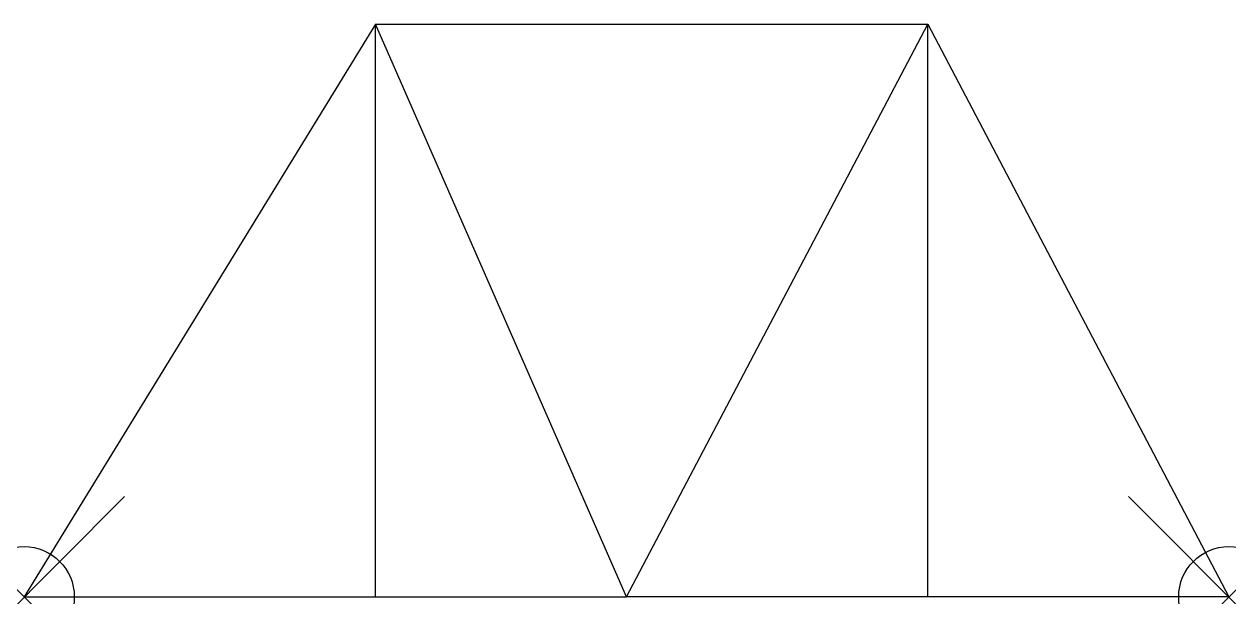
# Model space of a CAD drawing. Header units: inches. Extents: x 0 to 12, y 0 to 5.7.
import ezdxf

# ---------------------------------------------------------------- set-up
doc = ezdxf.new("R2010")
doc.units = ezdxf.units.IN
doc.header["$MEASUREMENT"] = 0
doc.header["$PDMODE"] = 35

msp = doc.modelspace()

# ---------------------------------------------------------------- linework, layer by layer
at = {"linetype": 'Continuous'}
for p, q in [((3.5, 5.7), (0, 0)), ((3.5, 0), (3.5, 5.7)), ((6, 0), (3.5, 5.7)), ((3.5, 5.7), (9, 5.7)), ((6, 0), (9, 5.7)), ((9, 0), (9, 5.7)), ((9, 5.7), (12, 0)), ((0, 0), (3.5, 0)), ((3.5, 0), (6, 0)), ((9, 0), (6, 0)), ((12, 0), (9, 0))]:
    msp.add_line(p, q, dxfattribs=at)
for p in [(0, 0), (12, 0)]:
    msp.add_point(p, dxfattribs=at)

doc.saveas('drawing.dxf')
